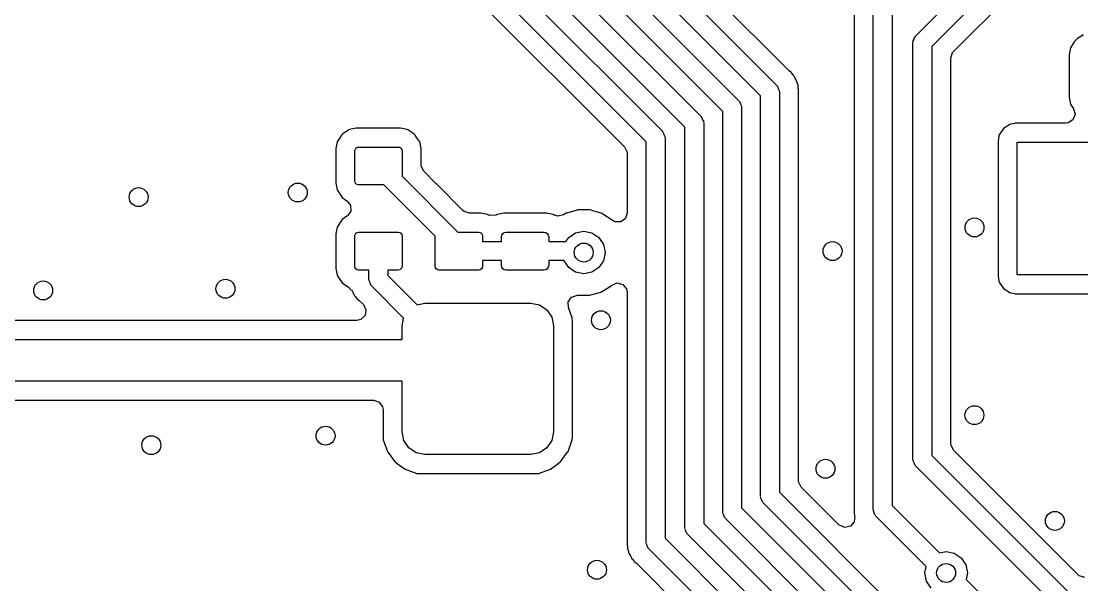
# Model space of a CAD drawing. Extents: x 100.2 to 143.8, y -109.8 to -50.2.
# Drawn here: x 111.03 to 122.23, y -98.57 to -92.62 of the extents above; entities that cross this region are included whole.
import ezdxf

# ---------------------------------------------------------------- set-up
doc = ezdxf.new("R2010")
doc.units = 0
doc.layers.add('BLACK', color=7, linetype='CONTINUOUS')

msp = doc.modelspace()

# ---------------------------------------------------------------- linework, layer by layer
at = {"layer": 'BLACK', "linetype": 'CONTINUOUS'}
for p, q in [((115.81, -90.6627), (118.609, -93.4618)), ((118.439, -93.5739), (115.641, -90.7762)), ((119.131, -93.1352), (116.969, -90.9735)), ((116.74, -91.0276), (119.009, -93.2963)), ((115.745, -91.1623), (118.21, -93.6273)), ((118.838, -93.4085), (116.569, -91.1397)), ((118.039, -93.7394), (115.633, -91.333)), ((115.579, -91.5618), (117.801, -93.7833)), ((117.63, -93.8954), (115.467, -91.7325)), ((120.479, -92.775), (121.35, -91.9038)), ((115.413, -91.962), (117.401, -93.9495)), ((121.521, -92.0159), (120.65, -92.8871)), ((120.879, -92.9412), (121.625, -92.1955)), ((119.829, -92.4478), (119.829, -97.726)), ((120.03, -97.7795), (120.03, -92.4205)), ((120.23, -92.4619), (120.23, -97.7381)), ((120.451, -92.83), (120.462, -92.8092)), ((120.462, -92.8092), (120.469, -92.7869)), ((120.469, -92.7869), (120.476, -92.7822)), ((120.476, -92.7822), (120.479, -92.775)), ((122.19, -92.8054), (122.155, -92.8403)), ((122.252, -92.764), (122.19, -92.8054)), ((120.45, -92.8457), (120.452, -92.838)), ((120.45, -97.25), (120.45, -92.8457)), ((120.452, -92.838), (120.451, -92.83)), ((120.65, -92.8871), (120.65, -97.2086)), ((122.114, -92.9023), (122.1, -92.9753)), ((122.155, -92.8403), (122.114, -92.9023)), ((120.851, -93.0112), (120.869, -92.953)), ((120.851, -97.0845), (120.851, -93.0112)), ((120.869, -92.953), (120.879, -92.9412)), ((122.1, -92.9753), (122.1, -93.4247)), ((119.141, -93.144), (119.131, -93.1352)), ((119.164, -93.1617), (119.141, -93.144)), ((119.169, -93.1695), (119.164, -93.1617)), ((119.169, -93.1697), (119.169, -93.1695)), ((119.184, -93.1877), (119.169, -93.1697)), ((119.188, -93.1921), (119.184, -93.1877)), ((119.192, -93.197), (119.188, -93.1921)), ((119.195, -93.2034), (119.192, -93.197)), ((119.203, -93.2214), (119.195, -93.2034)), ((119.195, -93.2034), (119.195, -93.2034)), ((119.209, -93.2343), (119.203, -93.2214)), ((119.223, -93.257), (119.209, -93.2343)), ((119.225, -93.266), (119.223, -93.257)), ((119.009, -93.2963), (119.012, -93.3035)), ((119.012, -93.3035), (119.019, -93.3083)), ((119.019, -93.3083), (119.026, -93.3305)), ((119.026, -93.3305), (119.037, -93.3514)), ((119.037, -93.3514), (119.036, -93.3594)), ((119.036, -93.3594), (119.038, -93.367)), ((119.038, -93.367), (119.038, -97.5966)), ((119.225, -93.2683), (119.225, -93.266)), ((119.225, -93.266), (119.225, -93.266)), ((119.232, -93.2893), (119.225, -93.2683)), ((119.236, -93.2998), (119.232, -93.2893)), ((119.237, -93.309), (119.236, -93.2998)), ((119.237, -93.3295), (119.237, -93.309)), ((119.238, -93.3347), (119.237, -93.3295)), ((119.239, -93.3391), (119.238, -93.3347)), ((119.239, -93.3586), (119.239, -93.3391)), ((119.239, -93.3623), (119.239, -93.3586)), ((119.24, -93.4117), (119.239, -93.3623)), ((118.609, -93.4618), (118.613, -93.469)), ((118.613, -93.469), (118.619, -93.4737)), ((118.619, -93.4737), (118.627, -93.496)), ((118.838, -97.638), (118.838, -93.4085)), ((119.239, -93.4164), (119.24, -93.4117)), ((119.239, -93.4205), (119.239, -93.4164)), ((119.239, -97.4725), (119.239, -93.4205)), ((122.1, -93.4247), (122.114, -93.4977)), ((118.439, -97.8035), (118.439, -93.5739)), ((118.627, -93.496), (118.637, -93.5169)), ((118.637, -93.5169), (118.636, -93.5249)), ((118.636, -93.5249), (118.639, -93.5325)), ((118.639, -93.5325), (118.639, -97.7621)), ((122.114, -93.4977), (122.119, -93.5058)), ((122.119, -93.5058), (122.146, -93.5455)), ((122.146, -93.5455), (122.163, -93.6044)), ((118.21, -93.6273), (118.213, -93.6345)), ((118.213, -93.6345), (118.22, -93.6392)), ((118.22, -93.6392), (118.227, -93.6615)), ((118.227, -93.6615), (118.238, -93.6824)), ((118.238, -93.6824), (118.237, -93.6903)), ((118.237, -93.6903), (118.239, -93.698)), ((118.239, -93.698), (118.239, -97.9276)), ((121.504, -93.7047), (121.481, -93.7092)), ((121.53, -93.6995), (121.504, -93.7047)), ((122.064, -93.6995), (121.53, -93.6995)), ((122.091, -93.6958), (122.064, -93.6995)), ((122.141, -93.6618), (122.091, -93.6958)), ((122.163, -93.6044), (122.141, -93.6618)), ((114.417, -93.8166), (114.411, -93.8247)), ((114.425, -93.8112), (114.417, -93.8166)), ((114.488, -93.7689), (114.425, -93.8112)), ((114.496, -93.7635), (114.488, -93.7689)), ((114.488, -93.7689), (114.488, -93.7689)), ((114.566, -93.7495), (114.496, -93.7635)), ((115.034, -93.7495), (114.566, -93.7495)), ((115.104, -93.7635), (115.034, -93.7495)), ((115.112, -93.7689), (115.104, -93.7635)), ((115.175, -93.8112), (115.112, -93.7689)), ((115.112, -93.7689), (115.112, -93.7689)), ((115.183, -93.8166), (115.175, -93.8112)), ((115.189, -93.8247), (115.183, -93.8166)), ((117.801, -93.7833), (117.804, -93.7905)), ((117.804, -93.7905), (117.811, -93.7952)), ((117.811, -93.7952), (117.818, -93.8175)), ((117.818, -93.8175), (117.829, -93.8384)), ((118.039, -97.969), (118.039, -93.7394)), ((121.405, -93.7554), (121.361, -93.8218)), ((121.472, -93.7111), (121.405, -93.7554)), ((121.481, -93.7092), (121.472, -93.7111)), ((121.481, -93.7092), (121.481, -93.7092)), ((114.363, -93.8962), (114.35, -93.9663)), ((114.393, -93.8523), (114.363, -93.8962)), ((114.411, -93.8247), (114.393, -93.8523)), ((115.207, -93.8523), (115.189, -93.8247)), ((115.237, -93.8962), (115.207, -93.8523)), ((115.251, -93.9663), (115.237, -93.8962)), ((117.63, -98.125), (117.63, -93.8954)), ((117.829, -93.8384), (117.828, -93.8463)), ((117.828, -93.8463), (117.83, -93.854)), ((117.83, -93.854), (117.83, -98.0836)), ((121.356, -93.8494), (121.35, -93.8803)), ((121.35, -93.8803), (121.35, -95.3197)), ((121.359, -93.8313), (121.356, -93.8494)), ((121.361, -93.8218), (121.359, -93.8313)), ((121.359, -93.8313), (121.359, -93.8313)), ((121.55, -95.3), (121.55, -93.9)), ((121.55, -93.9), (122.4, -93.9)), ((114.35, -93.9663), (114.35, -94.3337)), ((114.55, -93.99), (114.553, -93.9747)), ((114.55, -94.31), (114.55, -93.99)), ((114.553, -93.9747), (114.562, -93.9617)), ((114.562, -93.9617), (114.575, -93.953)), ((114.575, -93.953), (114.59, -93.95)), ((114.59, -93.95), (115.01, -93.95)), ((115.01, -93.95), (115.025, -93.953)), ((115.025, -93.953), (115.038, -93.9617)), ((115.038, -93.9617), (115.047, -93.9747)), ((115.047, -93.9747), (115.05, -93.99)), ((115.05, -93.99), (115.05, -94.2598)), ((115.251, -94.1358), (115.251, -93.9663)), ((117.401, -93.9495), (117.428, -94.004)), ((117.428, -94.004), (117.43, -94.0195)), ((117.43, -94.0195), (117.43, -94.6455)), ((115.252, -94.1513), (115.251, -94.1358)), ((115.279, -94.2058), (115.252, -94.1513)), ((115.05, -94.2598), (115.64, -94.85)), ((115.411, -94.3375), (115.279, -94.2058)), ((114.35, -94.3337), (114.363, -94.4038)), ((114.553, -94.3253), (114.55, -94.31)), ((114.562, -94.3383), (114.553, -94.3253)), ((114.575, -94.347), (114.562, -94.3383)), ((114.59, -94.35), (114.575, -94.347)), ((114.857, -94.35), (114.59, -94.35)), ((115.4, -94.8927), (114.857, -94.35)), ((115.412, -94.3383), (115.411, -94.3375)), ((115.413, -94.3388), (115.412, -94.3383)), ((115.694, -94.6205), (115.413, -94.3388)), ((114.363, -94.4038), (114.417, -94.4834)), ((114.417, -94.4834), (114.468, -94.5177)), ((114.468, -94.5177), (114.506, -94.5657)), ((114.506, -94.5657), (114.508, -94.6269)), ((114.468, -94.6823), (114.417, -94.7166)), ((114.474, -94.6777), (114.468, -94.6823)), ((114.508, -94.6269), (114.474, -94.6777)), ((115.706, -94.6306), (115.694, -94.6205)), ((115.764, -94.6495), (115.706, -94.6306)), ((115.884, -94.6495), (115.764, -94.6495)), ((115.954, -94.6635), (115.884, -94.6495)), ((115.962, -94.6689), (115.954, -94.6635)), ((115.966, -94.6705), (115.962, -94.6689)), ((115.981, -94.6753), (115.966, -94.6705)), ((116.042, -94.6705), (115.981, -94.6753)), ((116.044, -94.6695), (116.042, -94.6705)), ((116.052, -94.664), (116.044, -94.6695)), ((116.062, -94.6621), (116.052, -94.664)), ((116.075, -94.6595), (116.062, -94.6621)), ((116.062, -94.6621), (116.062, -94.6621)), ((116.125, -94.6495), (116.075, -94.6595)), ((116.575, -94.6495), (116.125, -94.6495)), ((116.648, -94.664), (116.575, -94.6495)), ((116.656, -94.6695), (116.648, -94.664)), ((116.665, -94.6732), (116.656, -94.6695)), ((116.666, -94.6707), (116.665, -94.6732)), ((116.698, -94.6816), (116.666, -94.6707)), ((116.757, -94.6665), (116.698, -94.6816)), ((116.778, -94.6533), (116.757, -94.6665)), ((116.784, -94.6495), (116.778, -94.6533)), ((116.778, -94.6533), (116.778, -94.6533)), ((116.791, -94.6476), (116.784, -94.6495)), ((116.901, -94.616), (116.791, -94.6476)), ((116.791, -94.6476), (116.791, -94.6476)), ((116.908, -94.6141), (116.901, -94.616)), ((116.901, -94.616), (116.901, -94.616)), ((116.915, -94.6141), (116.908, -94.6141)), ((116.961, -94.6144), (116.915, -94.6141)), ((117.037, -94.6149), (116.961, -94.6144)), ((117.077, -94.6269), (117.037, -94.6149)), ((117.154, -94.6498), (117.077, -94.6269)), ((117.161, -94.6518), (117.154, -94.6498)), ((117.154, -94.6498), (117.154, -94.6498)), ((117.269, -94.722), (117.161, -94.6518)), ((117.411, -94.7037), (117.361, -94.7396)), ((117.43, -94.6455), (117.411, -94.7037)), ((114.363, -94.7962), (114.35, -94.8663)), ((114.417, -94.7166), (114.363, -94.7962)), ((117.269, -94.7224), (117.269, -94.722)), ((117.3, -94.7396), (117.269, -94.7224)), ((117.361, -94.7396), (117.3, -94.7396)), ((114.35, -94.8663), (114.35, -95.2337)), ((114.55, -94.89), (114.553, -94.8747)), ((114.55, -95.21), (114.55, -94.89)), ((114.553, -94.8747), (114.562, -94.8617)), ((114.562, -94.8617), (114.575, -94.853)), ((114.575, -94.853), (114.59, -94.85)), ((114.59, -94.85), (115.01, -94.85)), ((115.01, -94.85), (115.025, -94.853)), ((115.025, -94.853), (115.038, -94.8617)), ((115.038, -94.8617), (115.047, -94.8747)), ((115.047, -94.8747), (115.05, -94.89)), ((115.05, -94.89), (115.05, -95.21)), ((115.4, -95.21), (115.4, -94.8927)), ((115.64, -94.85), (115.86, -94.85)), ((115.86, -94.85), (115.875, -94.853)), ((115.875, -94.853), (115.888, -94.8617)), ((115.888, -94.8617), (115.897, -94.8747)), ((115.897, -94.8747), (115.9, -94.89)), ((115.9, -94.89), (115.9, -94.95)), ((116.1, -94.9), (116.104, -94.8809)), ((116.1, -94.95), (116.1, -94.9)), ((116.104, -94.8809), (116.115, -94.8646)), ((116.115, -94.8646), (116.131, -94.8538)), ((116.131, -94.8538), (116.15, -94.85)), ((116.15, -94.85), (116.55, -94.85)), ((116.55, -94.85), (116.569, -94.8538)), ((116.569, -94.8538), (116.585, -94.8646)), ((116.585, -94.8646), (116.596, -94.8809)), ((116.596, -94.8809), (116.6, -94.9)), ((116.6, -94.9), (116.6, -94.95)), ((116.781, -94.95), (116.811, -94.9059)), ((116.811, -94.9059), (116.884, -94.8571)), ((116.884, -94.8571), (116.97, -94.84)), ((116.97, -94.84), (117.056, -94.8571)), ((117.056, -94.8571), (117.129, -94.9059)), ((117.129, -94.9059), (117.178, -94.9789)), ((115.9, -94.95), (116.1, -94.95)), ((116.6, -94.95), (116.781, -94.95)), ((117.178, -94.9789), (117.195, -95.065)), ((116.1, -95.15), (115.9, -95.15)), ((115.9, -95.15), (115.9, -95.21)), ((116.1, -95.2), (116.1, -95.15)), ((116.762, -95.15), (116.6, -95.15)), ((116.6, -95.15), (116.6, -95.2)), ((116.762, -95.1511), (116.762, -95.15)), ((116.811, -95.2241), (116.762, -95.1511)), ((117.178, -95.1511), (117.129, -95.2241)), ((117.195, -95.065), (117.178, -95.1511)), ((114.35, -95.2337), (114.363, -95.3038)), ((114.553, -95.2253), (114.55, -95.21)), ((114.562, -95.2383), (114.553, -95.2253)), ((114.575, -95.247), (114.562, -95.2383)), ((114.59, -95.25), (114.575, -95.247)), ((114.7, -95.25), (114.59, -95.25)), ((114.7, -95.35), (114.7, -95.25)), ((115.01, -95.25), (114.9, -95.25)), ((114.9, -95.25), (114.9, -95.3086)), ((115.025, -95.247), (115.01, -95.25)), ((115.038, -95.2383), (115.025, -95.247)), ((115.047, -95.2253), (115.038, -95.2383)), ((115.05, -95.21), (115.047, -95.2253)), ((115.403, -95.2253), (115.4, -95.21)), ((115.412, -95.2383), (115.403, -95.2253)), ((115.425, -95.247), (115.412, -95.2383)), ((115.44, -95.25), (115.425, -95.247)), ((115.86, -95.25), (115.44, -95.25)), ((115.875, -95.247), (115.86, -95.25)), ((115.888, -95.2383), (115.875, -95.247)), ((115.897, -95.2253), (115.888, -95.2383)), ((115.9, -95.21), (115.897, -95.2253)), ((116.104, -95.2191), (116.1, -95.2)), ((116.115, -95.2354), (116.104, -95.2191)), ((116.131, -95.2462), (116.115, -95.2354)), ((116.15, -95.25), (116.131, -95.2462)), ((116.55, -95.25), (116.15, -95.25)), ((116.569, -95.2462), (116.55, -95.25)), ((116.585, -95.2354), (116.569, -95.2462)), ((116.596, -95.2191), (116.585, -95.2354)), ((116.6, -95.2), (116.596, -95.2191)), ((116.884, -95.2729), (116.811, -95.2241)), ((116.97, -95.29), (116.884, -95.2729)), ((117.056, -95.2729), (116.97, -95.29)), ((117.129, -95.2241), (117.056, -95.2729)), ((114.363, -95.3038), (114.369, -95.3119)), ((114.369, -95.3119), (114.369, -95.3119)), ((114.369, -95.3119), (114.387, -95.3384)), ((114.387, -95.3384), (114.417, -95.3834)), ((114.417, -95.3834), (114.485, -95.4293)), ((114.702, -95.3577), (114.7, -95.35)), ((114.701, -95.3656), (114.702, -95.3577)), ((114.712, -95.3865), (114.701, -95.3656)), ((114.719, -95.4088), (114.712, -95.3865)), ((114.9, -95.3086), (115.208, -95.6164)), ((117.267, -95.4085), (117.324, -95.3858)), ((117.324, -95.3858), (117.383, -95.4009)), ((121.35, -95.3197), (121.353, -95.3384)), ((121.353, -95.3384), (121.358, -95.3613)), ((121.358, -95.3613), (121.361, -95.3782)), ((121.361, -95.3782), (121.405, -95.4446)), ((122.609, -95.3), (121.55, -95.3)), ((114.485, -95.4293), (114.512, -95.4621)), ((114.512, -95.4621), (114.515, -95.4601)), ((114.515, -95.4601), (114.529, -95.4827)), ((114.529, -95.4827), (114.535, -95.4956)), ((114.535, -95.4956), (114.546, -95.5201)), ((114.726, -95.4135), (114.719, -95.4088)), ((114.729, -95.4207), (114.726, -95.4135)), ((115.066, -95.7578), (114.729, -95.4207)), ((117.033, -95.5148), (117.085, -95.5005)), ((117.085, -95.5005), (117.151, -95.4827)), ((117.151, -95.4827), (117.261, -95.4152)), ((117.261, -95.4152), (117.265, -95.4099)), ((117.265, -95.4099), (117.267, -95.4085)), ((117.383, -95.4009), (117.422, -95.448)), ((117.422, -95.448), (117.43, -95.4846)), ((117.43, -95.4846), (117.43, -98.0715)), ((121.405, -95.4446), (121.472, -95.4889)), ((121.472, -95.4889), (121.481, -95.4908)), ((121.481, -95.4908), (121.481, -95.4908)), ((121.481, -95.4908), (121.504, -95.4953)), ((121.504, -95.4953), (121.53, -95.5005)), ((121.53, -95.5005), (122.485, -95.5005)), ((114.546, -95.5201), (114.55, -95.5249)), ((114.55, -95.5249), (114.554, -95.5293)), ((114.554, -95.5293), (114.569, -95.5474)), ((114.569, -95.5474), (114.574, -95.5553)), ((114.574, -95.5553), (114.597, -95.573)), ((114.597, -95.573), (114.607, -95.5818)), ((114.607, -95.5818), (114.641, -95.6155)), ((115.208, -95.6164), (115.29, -95.6)), ((115.29, -95.6), (116.41, -95.6)), ((116.41, -95.6), (116.502, -95.6183)), ((116.807, -95.585), (116.842, -95.5347)), ((116.809, -95.6462), (116.807, -95.585)), ((116.842, -95.5347), (116.904, -95.5144)), ((116.904, -95.5144), (116.939, -95.515)), ((116.939, -95.515), (117.019, -95.5165)), ((117.019, -95.5165), (117.019, -95.5165)), ((117.019, -95.5165), (117.026, -95.5166)), ((117.026, -95.5166), (117.033, -95.5148)), ((117.033, -95.5148), (117.033, -95.5148)), ((114.641, -95.6155), (114.668, -95.67)), ((114.668, -95.67), (114.659, -95.7304)), ((116.502, -95.6183), (116.58, -95.6703)), ((116.58, -95.6703), (116.632, -95.7482)), ((116.848, -95.7565), (116.809, -95.6462)), ((114.571, -95.7845), (109.559, -95.7845)), ((114.615, -95.7737), (114.571, -95.7845)), ((114.659, -95.7304), (114.615, -95.7737)), ((115.05, -95.84), (115.066, -95.7578)), ((116.632, -95.7482), (116.65, -95.84)), ((116.848, -95.7625), (116.848, -95.7565)), ((116.85, -95.7845), (116.848, -95.7625)), ((116.851, -95.7874), (116.85, -95.7845)), ((116.851, -97.0126), (116.851, -95.7874)), ((115.05, -95.985), (115.05, -95.84)), ((116.65, -95.84), (116.65, -96.96)), ((109.359, -95.985), (115.05, -95.985)), ((115.05, -96.425), (109.442, -96.425)), ((115.05, -96.96), (115.05, -96.425)), ((109.711, -96.6255), (114.751, -96.6255)), ((114.751, -96.6255), (114.809, -96.6444)), ((114.809, -96.6444), (114.845, -96.6939)), ((114.845, -96.6939), (114.85, -96.7245)), ((114.85, -96.7245), (114.85, -97.0126)), ((114.85, -97.0126), (114.85, -97.0149)), ((114.85, -97.0149), (114.85, -97.0149)), ((114.85, -97.0149), (114.85, -97.0195)), ((114.85, -97.0195), (114.852, -97.0435)), ((114.852, -97.0435), (114.896, -97.1685)), ((115.068, -97.0518), (115.05, -96.96)), ((115.12, -97.1297), (115.068, -97.0518)), ((116.632, -97.0518), (116.58, -97.1297)), ((116.65, -96.96), (116.632, -97.0518)), ((116.804, -97.1685), (116.848, -97.0435)), ((116.848, -97.0435), (116.85, -97.0195)), ((116.85, -97.0149), (116.851, -97.0126)), ((116.85, -97.0195), (116.85, -97.0149)), ((116.85, -97.0149), (116.85, -97.0149)), ((114.896, -97.1685), (114.901, -97.1744)), ((114.901, -97.1744), (114.901, -97.1744)), ((114.901, -97.1744), (114.925, -97.207)), ((115.198, -97.1817), (115.12, -97.1297)), ((115.29, -97.2), (115.198, -97.1817)), ((116.502, -97.1817), (116.41, -97.2)), ((116.58, -97.1297), (116.502, -97.1817)), ((116.775, -97.207), (116.799, -97.1744)), ((116.799, -97.1744), (116.804, -97.1685)), ((116.799, -97.1744), (116.799, -97.1744)), ((120.852, -97.1), (120.851, -97.0845)), ((120.879, -97.1545), (120.852, -97.1)), ((122.195, -98.47), (120.879, -97.1545)), ((114.925, -97.207), (114.975, -97.275)), ((114.975, -97.275), (114.981, -97.2794)), ((114.981, -97.2794), (115.013, -97.3027)), ((116.41, -97.2), (115.29, -97.2)), ((116.687, -97.3027), (116.719, -97.2794)), ((116.719, -97.2794), (116.725, -97.275)), ((116.725, -97.275), (116.775, -97.207)), ((120.452, -97.2577), (120.45, -97.25)), ((120.451, -97.2656), (120.452, -97.2577)), ((120.462, -97.2865), (120.451, -97.2656)), ((120.469, -97.3088), (120.462, -97.2865)), ((120.65, -97.2086), (122.141, -98.6995)), ((115.013, -97.3027), (115.082, -97.3537)), ((115.082, -97.3537), (115.207, -97.3976)), ((115.207, -97.3976), (115.213, -97.3982)), ((115.213, -97.3982), (115.235, -97.4003)), ((115.235, -97.4003), (115.235, -97.4003)), ((115.235, -97.4003), (115.237, -97.4005)), ((115.237, -97.4005), (116.463, -97.4005)), ((116.463, -97.4005), (116.465, -97.4003)), ((116.465, -97.4003), (116.487, -97.3982)), ((116.465, -97.4003), (116.465, -97.4003)), ((116.487, -97.3982), (116.493, -97.3976)), ((116.493, -97.3976), (116.618, -97.3537)), ((116.618, -97.3537), (116.687, -97.3027)), ((120.476, -97.3135), (120.469, -97.3088)), ((120.479, -97.3207), (120.476, -97.3135)), ((122.029, -98.8702), (120.479, -97.3207)), ((119.24, -97.488), (119.239, -97.4725)), ((119.268, -97.5425), (119.24, -97.488)), ((119.038, -97.5966), (120.94, -99.4985)), ((119.667, -97.9423), (119.268, -97.5425)), ((118.841, -97.6457), (118.838, -97.638)), ((118.839, -97.6537), (118.841, -97.6457)), ((118.85, -97.6745), (118.839, -97.6537)), ((118.857, -97.6968), (118.85, -97.6745)), ((118.864, -97.7015), (118.857, -97.6968)), ((118.867, -97.7087), (118.864, -97.7015)), ((120.828, -99.6693), (118.867, -97.7087)), ((119.829, -97.7301), (119.827, -97.7348)), ((119.827, -97.7348), (119.828, -97.7547)), ((119.829, -97.726), (119.829, -97.7301)), ((120.23, -97.7381), (120.73, -98.2389)), ((118.441, -97.8112), (118.439, -97.8035)), ((118.44, -97.8191), (118.441, -97.8112)), ((118.45, -97.84), (118.44, -97.8191)), ((118.458, -97.8623), (118.45, -97.84)), ((118.639, -97.7621), (120.774, -99.8981)), ((119.828, -97.7547), (119.829, -97.7843)), ((119.834, -97.8523), (119.828, -97.9115)), ((119.829, -97.7843), (119.829, -97.788)), ((119.829, -97.788), (119.829, -97.8074)), ((119.829, -97.8074), (119.83, -97.8119)), ((119.83, -97.8119), (119.83, -97.8171)), ((119.83, -97.8171), (119.831, -97.8467)), ((119.831, -97.8467), (119.834, -97.8523)), ((120.032, -97.7872), (120.03, -97.7795)), ((120.031, -97.7951), (120.032, -97.7872)), ((120.041, -97.816), (120.031, -97.7951)), ((120.049, -97.8383), (120.041, -97.816)), ((120.055, -97.843), (120.049, -97.8383)), ((120.059, -97.8502), (120.055, -97.843)), ((120.589, -98.3803), (120.059, -97.8502)), ((118.239, -97.9276), (119.092, -98.7803)), ((118.464, -97.867), (118.458, -97.8623)), ((118.468, -97.8742), (118.464, -97.867)), ((120.662, -100.069), (118.468, -97.8742)), ((119.672, -97.9467), (119.667, -97.9423)), ((119.728, -97.9709), (119.672, -97.9467)), ((119.788, -97.9574), (119.728, -97.9709)), ((119.828, -97.9115), (119.788, -97.9574)), ((117.429, -98.0756), (117.428, -98.0803)), ((117.43, -98.0715), (117.429, -98.0756)), ((118.041, -97.9767), (118.039, -97.969)), ((118.04, -97.9846), (118.041, -97.9767)), ((118.051, -98.0055), (118.04, -97.9846)), ((118.058, -98.0278), (118.051, -98.0055)), ((118.065, -98.0325), (118.058, -98.0278)), ((118.068, -98.0397), (118.065, -98.0325)), ((118.95, -98.9217), (118.068, -98.0397)), ((117.428, -98.0803), (117.429, -98.1297)), ((117.429, -98.1297), (117.43, -98.1335)), ((117.43, -98.1335), (117.43, -98.1529)), ((117.43, -98.1529), (117.43, -98.1574)), ((117.43, -98.1574), (117.431, -98.1626)), ((117.431, -98.1626), (117.432, -98.1922)), ((117.632, -98.1327), (117.63, -98.125)), ((117.631, -98.1406), (117.632, -98.1327)), ((117.642, -98.1615), (117.631, -98.1406)), ((117.649, -98.1838), (117.642, -98.1615)), ((117.656, -98.1885), (117.649, -98.1838)), ((117.659, -98.1957), (117.656, -98.1885)), ((117.83, -98.0836), (120.469, -100.723)), ((117.432, -98.1922), (117.435, -98.2006)), ((117.435, -98.2006), (117.435, -98.2006)), ((117.435, -98.2006), (117.436, -98.2028)), ((117.436, -98.2028), (117.443, -98.2237)), ((117.443, -98.2237), (117.445, -98.235)), ((117.445, -98.235), (117.452, -98.2471)), ((117.452, -98.2471), (117.459, -98.2577)), ((117.459, -98.2577), (117.465, -98.2706)), ((117.465, -98.2706), (117.47, -98.2819)), ((117.47, -98.2819), (117.476, -98.295)), ((117.476, -98.295), (117.48, -98.2999)), ((117.48, -98.2999), (117.484, -98.3043)), ((120.357, -100.893), (117.659, -98.1957)), ((120.73, -98.2389), (120.8, -98.225)), ((120.8, -98.225), (120.886, -98.2421)), ((120.886, -98.2421), (120.959, -98.2909)), ((120.959, -98.2909), (121.008, -98.3639)), ((117.484, -98.3043), (117.499, -98.3224)), ((117.499, -98.3224), (117.504, -98.3303)), ((117.504, -98.3303), (117.527, -98.348)), ((117.527, -98.348), (117.537, -98.3568)), ((117.537, -98.3568), (119.369, -100.189)), ((120.575, -98.45), (120.589, -98.3803)), ((121.008, -98.3639), (121.025, -98.45)), ((120.592, -98.5361), (120.575, -98.45)), ((121.025, -98.45), (121.011, -98.5197)), ((121.011, -98.5197), (121.59, -99.099)), ((122.207, -98.4801), (122.195, -98.47)), ((122.265, -98.499), (122.207, -98.4801)), ((120.641, -98.6091), (120.592, -98.5361))]:
    msp.add_line(p, q, dxfattribs=at)
at = {"layer": 'BLACK'}
for centre in [(112.266, -94.479), (113.948, -94.431), (121.1, -94.8), (116.97, -95.065), (119.6, -95.05), (111.257, -95.465), (113.183, -95.448), (117.152, -95.78), (121.099, -96.783), (114.242, -97), (112.4, -97.1), (119.525, -97.349), (121.95, -97.9), (117.11, -98.416), (120.8, -98.45)]:
    msp.add_circle(centre, 0.1, dxfattribs=at)

doc.saveas('drawing.dxf')
